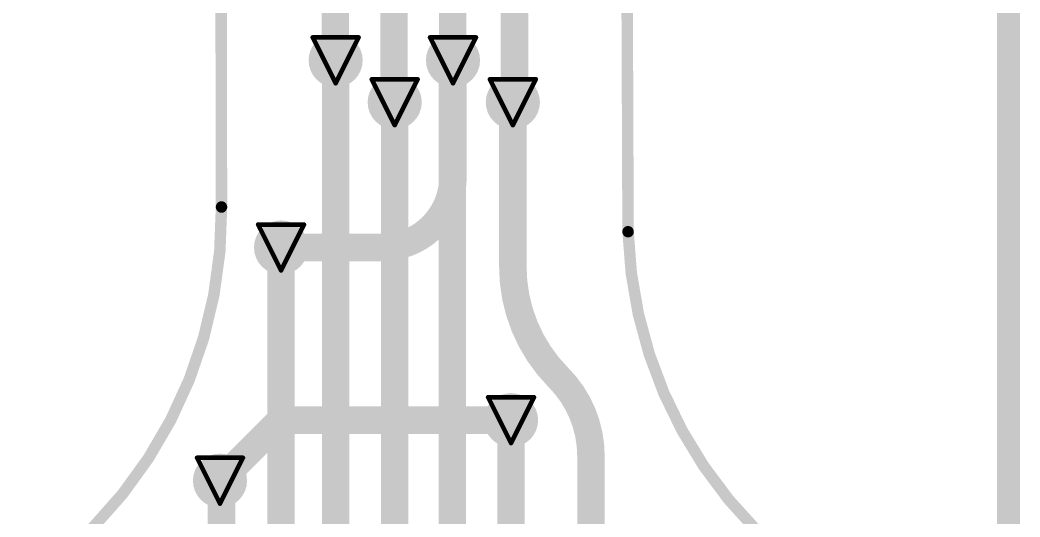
# Model space of a CAD drawing. Header units: inches. Extents: x -3.9 to 9.5, y -7 to 2.6.
# Drawn here: x 4.1543 to 4.5905, y -4.2323 to -4.0154 of the extents above; entities that cross this region are included whole.
import ezdxf

# ---------------------------------------------------------------- set-up
doc = ezdxf.new("R2010")
doc.units = ezdxf.units.IN
doc.header["$MEASUREMENT"] = 0
for name, color, linetype in [('Board Outline', 216, 'Continuous'), ('Bottom Layer', 5, 'Continuous'), ('Dimension', 6, 'Continuous'), ('Drill Drawing', 1, 'Continuous'), ('Top Layer', 1, 'Continuous'), ('Via Holes', 16, 'Continuous')]:
    doc.layers.add(name, color=color, linetype=linetype)

msp = doc.modelspace()

# ---------------------------------------------------------------- hatches: boundary and pattern name
at = {"layer": 'Bottom Layer'}
h = msp.add_hatch(color=5, dxfattribs=at)
edge = h.paths.add_edge_path()
edge.add_arc((4.29199, -4.033), 0.01181, 0, 360)
h = msp.add_hatch(color=5, dxfattribs=at)
edge = h.paths.add_edge_path()
edge.add_arc((4.34317, -4.033), 0.01181, 0, 360)
h = msp.add_hatch(color=5, dxfattribs=at)
edge = h.paths.add_edge_path()
edge.add_arc((4.31775, -4.05129), 0.01181, 0, 360)
h = msp.add_hatch(color=5, dxfattribs=at)
edge = h.paths.add_edge_path()
edge.add_arc((4.36927, -4.05129), 0.01181, 0, 360)
h = msp.add_hatch(color=5, dxfattribs=at)
edge = h.paths.add_edge_path()
edge.add_arc((4.26818, -4.11466), 0.01181, 0, 360)
h = msp.add_hatch(color=5, dxfattribs=at)
edge = h.paths.add_edge_path()
edge.add_arc((4.36848, -4.19), 0.01181, 0, 360)
h = msp.add_hatch(color=5, dxfattribs=at)
edge = h.paths.add_edge_path()
edge.add_arc((4.24155, -4.21641), 0.01181, 0, 360)
at = {"layer": 'Top Layer'}
h = msp.add_hatch(color=1, dxfattribs=at)
edge = h.paths.add_edge_path()
edge.add_arc((4.29199, -4.033), 0.01181, 0, 360)
h = msp.add_hatch(color=1, dxfattribs=at)
edge = h.paths.add_edge_path()
edge.add_arc((4.34317, -4.033), 0.01181, 0, 360)
h = msp.add_hatch(color=1, dxfattribs=at)
edge = h.paths.add_edge_path()
edge.add_arc((4.31775, -4.05129), 0.01181, 0, 360)
h = msp.add_hatch(color=1, dxfattribs=at)
edge = h.paths.add_edge_path()
edge.add_arc((4.36927, -4.05129), 0.01181, 0, 360)
h = msp.add_hatch(color=1, dxfattribs=at)
edge = h.paths.add_edge_path()
edge.add_arc((4.26818, -4.11466), 0.01181, 0, 360)
h = msp.add_hatch(color=1, dxfattribs=at)
edge = h.paths.add_edge_path()
edge.add_arc((4.36848, -4.19), 0.01181, 0, 360)
h = msp.add_hatch(color=1, dxfattribs=at)
edge = h.paths.add_edge_path()
edge.add_arc((4.24155, -4.21641), 0.01181, 0, 360)
at = {"layer": 'Via Holes'}
h = msp.add_hatch(color=7, dxfattribs=at)
edge = h.paths.add_edge_path()
edge.add_arc((4.29199, -4.033), 0.00591, 0, 360)
h = msp.add_hatch(color=7, dxfattribs=at)
edge = h.paths.add_edge_path()
edge.add_arc((4.34317, -4.033), 0.00591, 0, 360)
h = msp.add_hatch(color=7, dxfattribs=at)
edge = h.paths.add_edge_path()
edge.add_arc((4.31775, -4.05129), 0.00591, 0, 360)
h = msp.add_hatch(color=7, dxfattribs=at)
edge = h.paths.add_edge_path()
edge.add_arc((4.36927, -4.05129), 0.00591, 0, 360)
h = msp.add_hatch(color=7, dxfattribs=at)
edge = h.paths.add_edge_path()
edge.add_arc((4.26818, -4.11466), 0.00591, 0, 360)
h = msp.add_hatch(color=7, dxfattribs=at)
edge = h.paths.add_edge_path()
edge.add_arc((4.36848, -4.19), 0.00591, 0, 360)
h = msp.add_hatch(color=7, dxfattribs=at)
edge = h.paths.add_edge_path()
edge.add_arc((4.24155, -4.21641), 0.00591, 0, 360)

# ---------------------------------------------------------------- linework, layer by layer
at = {"layer": 'Board Outline'}
for points in [[(4.24117, -3.50508, 0.005, 0.005, 0), (4.24221, -4.09701, 0.005, 0.005, 0)], [(4.41716, -3.50477, 0.005, 0.005, 0), (4.41952, -4.10778, 0.005, 0.005, 0)], [(4.24221, -4.09701, 0.005, 0.005, -0.250069), (4.15683, -4.26147, 0.005, 0.005, 0)], [(4.50336, -4.26131, 0.005, 0.005, -0.238933), (4.41952, -4.10778, 0.005, 0.005, 0)]]:
    msp.add_lwpolyline(points, format="xyseb", dxfattribs=at)
for points in [[(4.24096, -4.09701, 0.0025, 0.0025, 1), (4.24346, -4.09701, 0.0025, 0.0025, 1)], [(4.24096, -4.09701, 0.0025, 0.0025, 1), (4.24346, -4.09701, 0.0025, 0.0025, 1)], [(4.41827, -4.10778, 0.0025, 0.0025, 1), (4.42077, -4.10778, 0.0025, 0.0025, 1)], [(4.41827, -4.10778, 0.0025, 0.0025, 1), (4.42077, -4.10778, 0.0025, 0.0025, 1)]]:
    msp.add_lwpolyline(points, format="xyseb", close=True, dxfattribs=at)
at = {"layer": 'Bottom Layer'}
for points in [[(4.29187, -4.033, 0.012, 0.012, 0), (4.29187, -3.50511, 0.012, 0.012, 0)], [(4.31746, -4.05129, 0.012, 0.012, 0), (4.31746, -3.50511, 0.012, 0.012, 0)], [(4.34305, -4.033, 0.012, 0.012, 0), (4.34305, -3.50511, 0.012, 0.012, 0)], [(4.37, -4.04911, 0.012, 0.012, 0), (4.37, -3.50647, 0.012, 0.012, 0)], [(4.34317, -4.08378, 0.012, 0.012, 0), (4.34317, -4.033, 0.012, 0.012, 0)], [(4.37, -4.04918, 0.012, 0.012, 0), (4.37, -4.04911, 0.012, 0.012, 0)], [(4.34317, -4.08378, 0.012, 0.012, -0.414214), (4.31229, -4.11466, 0.012, 0.012, 0)], [(4.26818, -4.11466, 0.012, 0.012, 0), (4.31229, -4.11466, 0.012, 0.012, 0)], [(4.24155, -4.21641, 0.012, 0.012, 0), (4.26796, -4.19, 0.012, 0.012, 0)], [(4.26796, -4.19, 0.012, 0.012, 0), (4.36848, -4.19, 0.012, 0.012, 0)]]:
    msp.add_lwpolyline(points, format="xyseb", dxfattribs=at)
for points in [[(4.28887, -4.033, 0.006, 0.006, 1), (4.29487, -4.033, 0.006, 0.006, 1)], [(4.34005, -4.033, 0.006, 0.006, 1), (4.34605, -4.033, 0.006, 0.006, 1)], [(4.34017, -4.033, 0.006, 0.006, 1), (4.34617, -4.033, 0.006, 0.006, 1)], [(4.31446, -4.05129, 0.006, 0.006, 1), (4.32046, -4.05129, 0.006, 0.006, 1)], [(4.367, -4.04911, 0.006, 0.006, 1), (4.373, -4.04911, 0.006, 0.006, 1)], [(4.367, -4.04911, 0.006, 0.006, 1), (4.373, -4.04911, 0.006, 0.006, 1)], [(4.367, -4.04918, 0.006, 0.006, 1), (4.373, -4.04918, 0.006, 0.006, 1)], [(4.34017, -4.08378, 0.006, 0.006, 1), (4.34617, -4.08378, 0.006, 0.006, 1)], [(4.34017, -4.08378, 0.006, 0.006, 1), (4.34617, -4.08378, 0.006, 0.006, 1)], [(4.26518, -4.11466, 0.006, 0.006, 1), (4.27118, -4.11466, 0.006, 0.006, 1)], [(4.30929, -4.11466, 0.006, 0.006, 1), (4.31529, -4.11466, 0.006, 0.006, 1)], [(4.30929, -4.11466, 0.006, 0.006, 1), (4.31529, -4.11466, 0.006, 0.006, 1)], [(4.26496, -4.19, 0.006, 0.006, 1), (4.27096, -4.19, 0.006, 0.006, 1)], [(4.26496, -4.19, 0.006, 0.006, 1), (4.27096, -4.19, 0.006, 0.006, 1)], [(4.36548, -4.19, 0.006, 0.006, 1), (4.37148, -4.19, 0.006, 0.006, 1)], [(4.23855, -4.21641, 0.006, 0.006, 1), (4.24455, -4.21641, 0.006, 0.006, 1)]]:
    msp.add_lwpolyline(points, format="xyseb", close=True, dxfattribs=at)
at = {"layer": 'Dimension'}
msp.add_lwpolyline([(4.58545, -5.27129, 0.01, 0.01, 0), (4.58545, 1.62, 0.01, 0.01, 0)], format="xyseb", dxfattribs=at)
at = {"layer": 'Drill Drawing'}
for points in [[(4.28199, -4.023, 0.002, 0.002, 0), (4.30199, -4.023, 0.002, 0.002, 0)], [(4.28199, -4.023, 0.002, 0.002, 0), (4.29199, -4.043, 0.002, 0.002, 0)], [(4.29199, -4.043, 0.002, 0.002, 0), (4.30199, -4.023, 0.002, 0.002, 0)], [(4.33317, -4.023, 0.002, 0.002, 0), (4.35317, -4.023, 0.002, 0.002, 0)], [(4.33317, -4.023, 0.002, 0.002, 0), (4.34317, -4.043, 0.002, 0.002, 0)], [(4.34317, -4.043, 0.002, 0.002, 0), (4.35317, -4.023, 0.002, 0.002, 0)], [(4.30775, -4.04129, 0.002, 0.002, 0), (4.32775, -4.04129, 0.002, 0.002, 0)], [(4.30775, -4.04129, 0.002, 0.002, 0), (4.31775, -4.06129, 0.002, 0.002, 0)], [(4.31775, -4.06129, 0.002, 0.002, 0), (4.32775, -4.04129, 0.002, 0.002, 0)], [(4.35927, -4.04129, 0.002, 0.002, 0), (4.37927, -4.04129, 0.002, 0.002, 0)], [(4.35927, -4.04129, 0.002, 0.002, 0), (4.36927, -4.06129, 0.002, 0.002, 0)], [(4.36927, -4.06129, 0.002, 0.002, 0), (4.37927, -4.04129, 0.002, 0.002, 0)], [(4.25818, -4.10466, 0.002, 0.002, 0), (4.27818, -4.10466, 0.002, 0.002, 0)], [(4.25818, -4.10466, 0.002, 0.002, 0), (4.26818, -4.12466, 0.002, 0.002, 0)], [(4.26818, -4.12466, 0.002, 0.002, 0), (4.27818, -4.10466, 0.002, 0.002, 0)], [(4.35848, -4.18, 0.002, 0.002, 0), (4.37848, -4.18, 0.002, 0.002, 0)], [(4.35848, -4.18, 0.002, 0.002, 0), (4.36848, -4.2, 0.002, 0.002, 0)], [(4.36848, -4.2, 0.002, 0.002, 0), (4.37848, -4.18, 0.002, 0.002, 0)], [(4.23155, -4.20641, 0.002, 0.002, 0), (4.25155, -4.20641, 0.002, 0.002, 0)], [(4.23155, -4.20641, 0.002, 0.002, 0), (4.24155, -4.22641, 0.002, 0.002, 0)], [(4.24155, -4.22641, 0.002, 0.002, 0), (4.25155, -4.20641, 0.002, 0.002, 0)]]:
    msp.add_lwpolyline(points, format="xyseb", dxfattribs=at)
for points in [[(4.28149, -4.023, 0.001, 0.001, 1), (4.28249, -4.023, 0.001, 0.001, 1)], [(4.28149, -4.023, 0.001, 0.001, 1), (4.28249, -4.023, 0.001, 0.001, 1)], [(4.30149, -4.023, 0.001, 0.001, 1), (4.30249, -4.023, 0.001, 0.001, 1)], [(4.30149, -4.023, 0.001, 0.001, 1), (4.30249, -4.023, 0.001, 0.001, 1)], [(4.33267, -4.023, 0.001, 0.001, 1), (4.33367, -4.023, 0.001, 0.001, 1)], [(4.33267, -4.023, 0.001, 0.001, 1), (4.33367, -4.023, 0.001, 0.001, 1)], [(4.35267, -4.023, 0.001, 0.001, 1), (4.35367, -4.023, 0.001, 0.001, 1)], [(4.35267, -4.023, 0.001, 0.001, 1), (4.35367, -4.023, 0.001, 0.001, 1)], [(4.29149, -4.043, 0.001, 0.001, 1), (4.29249, -4.043, 0.001, 0.001, 1)], [(4.29149, -4.043, 0.001, 0.001, 1), (4.29249, -4.043, 0.001, 0.001, 1)], [(4.30725, -4.04129, 0.001, 0.001, 1), (4.30825, -4.04129, 0.001, 0.001, 1)], [(4.30725, -4.04129, 0.001, 0.001, 1), (4.30825, -4.04129, 0.001, 0.001, 1)], [(4.32725, -4.04129, 0.001, 0.001, 1), (4.32825, -4.04129, 0.001, 0.001, 1)], [(4.32725, -4.04129, 0.001, 0.001, 1), (4.32825, -4.04129, 0.001, 0.001, 1)], [(4.34267, -4.043, 0.001, 0.001, 1), (4.34367, -4.043, 0.001, 0.001, 1)], [(4.34267, -4.043, 0.001, 0.001, 1), (4.34367, -4.043, 0.001, 0.001, 1)], [(4.35877, -4.04129, 0.001, 0.001, 1), (4.35977, -4.04129, 0.001, 0.001, 1)], [(4.35877, -4.04129, 0.001, 0.001, 1), (4.35977, -4.04129, 0.001, 0.001, 1)], [(4.37877, -4.04129, 0.001, 0.001, 1), (4.37977, -4.04129, 0.001, 0.001, 1)], [(4.37877, -4.04129, 0.001, 0.001, 1), (4.37977, -4.04129, 0.001, 0.001, 1)], [(4.31725, -4.06129, 0.001, 0.001, 1), (4.31825, -4.06129, 0.001, 0.001, 1)], [(4.31725, -4.06129, 0.001, 0.001, 1), (4.31825, -4.06129, 0.001, 0.001, 1)], [(4.36877, -4.06129, 0.001, 0.001, 1), (4.36977, -4.06129, 0.001, 0.001, 1)], [(4.36877, -4.06129, 0.001, 0.001, 1), (4.36977, -4.06129, 0.001, 0.001, 1)], [(4.25768, -4.10466, 0.001, 0.001, 1), (4.25868, -4.10466, 0.001, 0.001, 1)], [(4.25768, -4.10466, 0.001, 0.001, 1), (4.25868, -4.10466, 0.001, 0.001, 1)], [(4.27768, -4.10466, 0.001, 0.001, 1), (4.27868, -4.10466, 0.001, 0.001, 1)], [(4.27768, -4.10466, 0.001, 0.001, 1), (4.27868, -4.10466, 0.001, 0.001, 1)], [(4.26768, -4.12466, 0.001, 0.001, 1), (4.26868, -4.12466, 0.001, 0.001, 1)], [(4.26768, -4.12466, 0.001, 0.001, 1), (4.26868, -4.12466, 0.001, 0.001, 1)], [(4.35798, -4.18, 0.001, 0.001, 1), (4.35898, -4.18, 0.001, 0.001, 1)], [(4.35798, -4.18, 0.001, 0.001, 1), (4.35898, -4.18, 0.001, 0.001, 1)], [(4.37798, -4.18, 0.001, 0.001, 1), (4.37898, -4.18, 0.001, 0.001, 1)], [(4.37798, -4.18, 0.001, 0.001, 1), (4.37898, -4.18, 0.001, 0.001, 1)], [(4.36798, -4.2, 0.001, 0.001, 1), (4.36898, -4.2, 0.001, 0.001, 1)], [(4.36798, -4.2, 0.001, 0.001, 1), (4.36898, -4.2, 0.001, 0.001, 1)], [(4.23105, -4.20641, 0.001, 0.001, 1), (4.23205, -4.20641, 0.001, 0.001, 1)], [(4.23105, -4.20641, 0.001, 0.001, 1), (4.23205, -4.20641, 0.001, 0.001, 1)], [(4.25105, -4.20641, 0.001, 0.001, 1), (4.25205, -4.20641, 0.001, 0.001, 1)], [(4.25105, -4.20641, 0.001, 0.001, 1), (4.25205, -4.20641, 0.001, 0.001, 1)], [(4.24105, -4.22641, 0.001, 0.001, 1), (4.24205, -4.22641, 0.001, 0.001, 1)], [(4.24105, -4.22641, 0.001, 0.001, 1), (4.24205, -4.22641, 0.001, 0.001, 1)]]:
    msp.add_lwpolyline(points, format="xyseb", close=True, dxfattribs=at)
at = {"layer": 'Top Layer'}
for points in [[(4.29199, -4.48376, 0.012, 0.012, 0), (4.29199, -4.033, 0.012, 0.012, 0)], [(4.3429, -4.03328, 0.012, 0.012, 0), (4.34317, -4.033, 0.012, 0.012, 0)], [(4.3429, -4.37028, 0.012, 0.012, 0), (4.3429, -4.03328, 0.012, 0.012, 0)], [(4.31775, -4.22031, 0.012, 0.012, 0), (4.31775, -4.05129, 0.012, 0.012, 0)], [(4.36927, -4.12299, 0.012, 0.012, 0), (4.36927, -4.05129, 0.012, 0.012, 0)], [(4.26818, -4.40871, 0.012, 0.012, 0), (4.26818, -4.11466, 0.012, 0.012, 0)], [(4.38909, -4.17133, 0.012, 0.012, -0.197478), (4.36927, -4.12299, 0.012, 0.012, 0)], [(4.3891, -4.17133, 0.012, 0.012, -0.198882), (4.40334, -4.20574, 0.012, 0.012, 0)], [(4.36847, -4.19001, 0.012, 0.012, 0), (4.36848, -4.19, 0.012, 0.012, 0)], [(4.36847, -4.34441, 0.012, 0.012, 0), (4.36847, -4.19001, 0.012, 0.012, 0)], [(4.40334, -4.2548, 0.012, 0.012, 0), (4.40334, -4.20574, 0.012, 0.012, 0)], [(4.24155, -4.21641, 0.012, 0.012, 0), (4.24222, -4.21708, 0.012, 0.012, 0)], [(4.24222, -4.37011, 0.012, 0.012, 0), (4.24222, -4.21708, 0.012, 0.012, 0)], [(4.31775, -4.48231, 0.012, 0.012, 0), (4.31775, -4.22031, 0.012, 0.012, 0)], [(4.31775, -4.22031, 0.012, 0.012, 0), (4.31775, -4.22031, 0.012, 0.012, 0)]]:
    msp.add_lwpolyline(points, format="xyseb", dxfattribs=at)
for points in [[(4.28899, -4.033, 0.006, 0.006, 1), (4.29499, -4.033, 0.006, 0.006, 1)], [(4.3399, -4.03328, 0.006, 0.006, 1), (4.3459, -4.03328, 0.006, 0.006, 1)], [(4.3399, -4.03328, 0.006, 0.006, 1), (4.3459, -4.03328, 0.006, 0.006, 1)], [(4.34017, -4.033, 0.006, 0.006, 1), (4.34617, -4.033, 0.006, 0.006, 1)], [(4.31475, -4.05129, 0.006, 0.006, 1), (4.32075, -4.05129, 0.006, 0.006, 1)], [(4.36627, -4.05129, 0.006, 0.006, 1), (4.37227, -4.05129, 0.006, 0.006, 1)], [(4.26518, -4.11466, 0.006, 0.006, 1), (4.27118, -4.11466, 0.006, 0.006, 1)], [(4.36627, -4.12299, 0.006, 0.006, 1), (4.37227, -4.12299, 0.006, 0.006, 1)], [(4.36627, -4.12299, 0.006, 0.006, 1), (4.37227, -4.12299, 0.006, 0.006, 1)], [(4.38609, -4.17133, 0.006, 0.006, 1), (4.39209, -4.17133, 0.006, 0.006, 1)], [(4.3861, -4.17133, 0.006, 0.006, 1), (4.3921, -4.17133, 0.006, 0.006, 1)], [(4.36547, -4.19001, 0.006, 0.006, 1), (4.37147, -4.19001, 0.006, 0.006, 1)], [(4.36547, -4.19001, 0.006, 0.006, 1), (4.37147, -4.19001, 0.006, 0.006, 1)], [(4.36548, -4.19, 0.006, 0.006, 1), (4.37148, -4.19, 0.006, 0.006, 1)], [(4.40034, -4.20574, 0.006, 0.006, 1), (4.40634, -4.20574, 0.006, 0.006, 1)], [(4.40034, -4.20574, 0.006, 0.006, 1), (4.40634, -4.20574, 0.006, 0.006, 1)], [(4.23855, -4.21641, 0.006, 0.006, 1), (4.24455, -4.21641, 0.006, 0.006, 1)], [(4.23922, -4.21708, 0.006, 0.006, 1), (4.24522, -4.21708, 0.006, 0.006, 1)], [(4.23922, -4.21708, 0.006, 0.006, 1), (4.24522, -4.21708, 0.006, 0.006, 1)], [(4.31475, -4.22031, 0.006, 0.006, 1), (4.32075, -4.22031, 0.006, 0.006, 1)], [(4.31475, -4.22031, 0.006, 0.006, 1), (4.32075, -4.22031, 0.006, 0.006, 1)], [(4.31475, -4.22031, 0.006, 0.006, 1), (4.32075, -4.22031, 0.006, 0.006, 1)], [(4.31475, -4.22031, 0.006, 0.006, 1), (4.32075, -4.22031, 0.006, 0.006, 1)]]:
    msp.add_lwpolyline(points, format="xyseb", close=True, dxfattribs=at)

doc.saveas('drawing.dxf')
